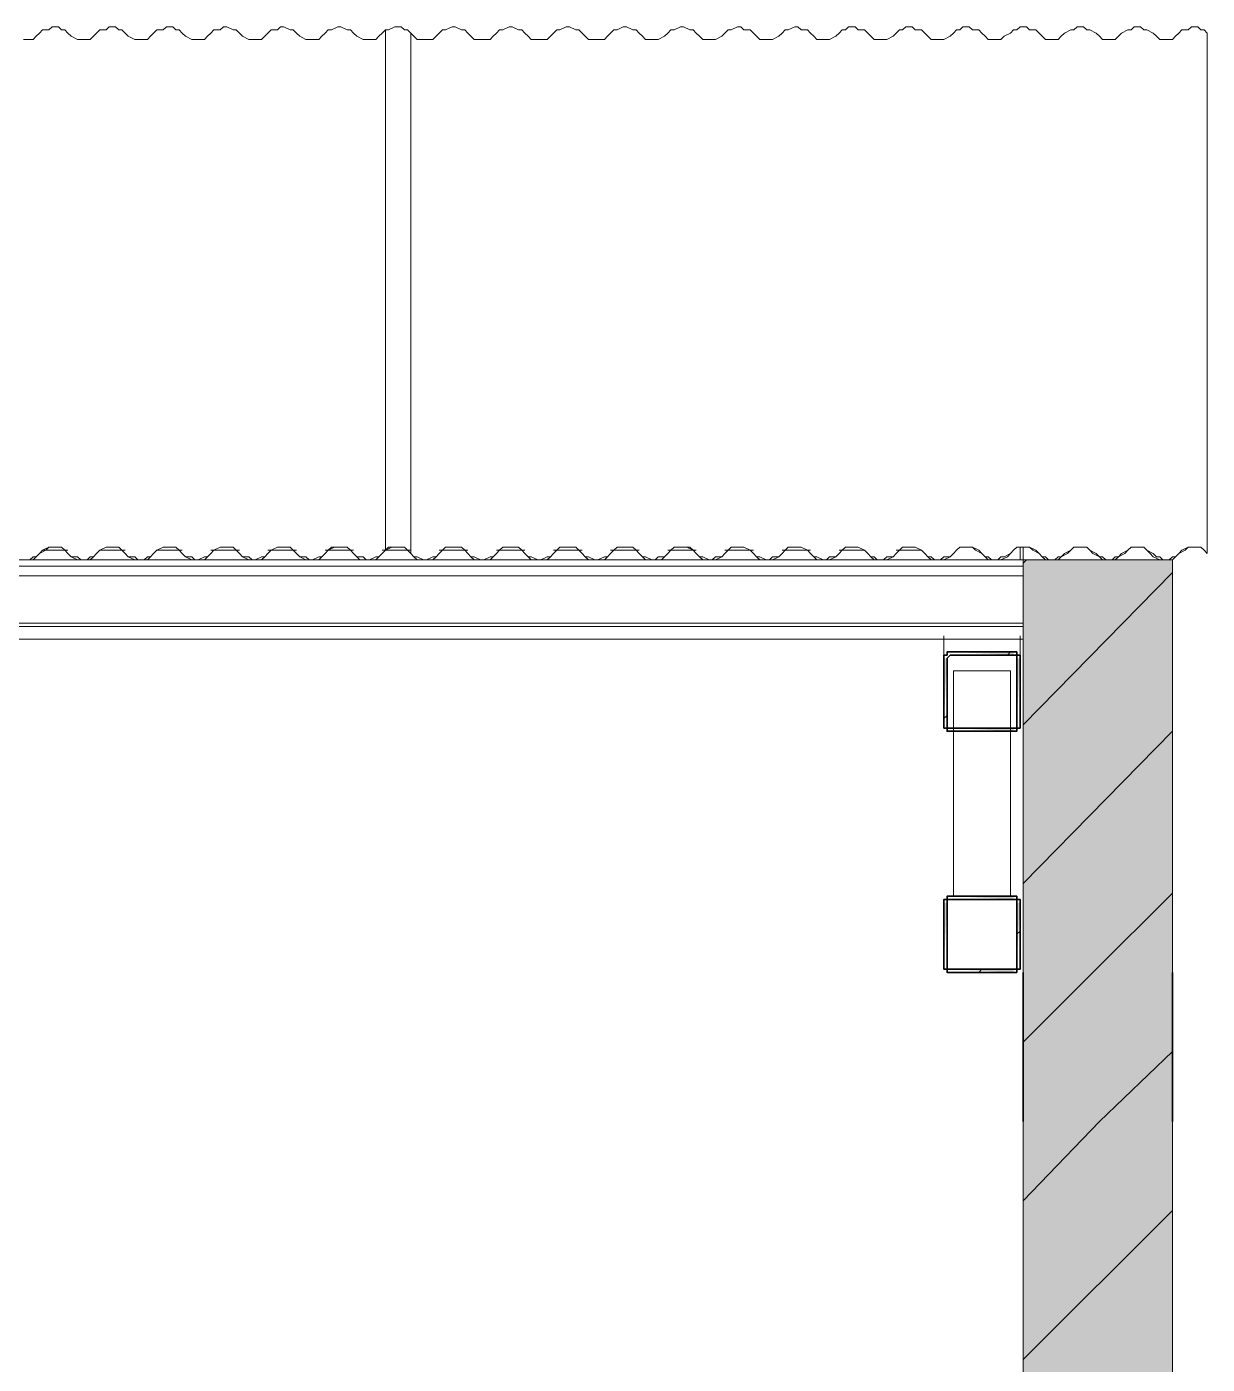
# Model space of a CAD drawing. Extents: x -187 to 52, y -9 to 65.
# Drawn here: x -125.449 to -123.876, y 41.716 to 43.499 of the extents above; entities that cross this region are included whole.
import ezdxf

# ---------------------------------------------------------------- set-up
doc = ezdxf.new("R2010")
doc.units = 0
doc.header["$MEASUREMENT"] = 0
doc.layers.add('PDF4_Geometría', color=7, linetype='Continuous')
doc.layers.add('PDF4_Rellenos sólidos', color=7, linetype='Continuous', true_color=0xffffff)

msp = doc.modelspace()

# ---------------------------------------------------------------- hatches: boundary and pattern name
at = {"layer": 'PDF4_Rellenos sólidos', "transparency": 33554559}
for points in [[(-124.1213, 42.7885), (-124.1213, 42.2387), (-123.9225, 42.2387), (-123.9225, 42.7885)], [(-124.1213, 42.2387), (-124.1213, 42.0399), (-123.9225, 42.0399), (-123.9225, 42.2387)]]:
    msp.add_hatch(color=256, dxfattribs=at).paths.add_polyline_path(points)
h = msp.add_hatch(color=256, dxfattribs=at)
h.paths.add_polyline_path([(-124.134, 42.6616), (-124.134, 42.6658), (-124.2186, 42.6658)])
h.paths.add_polyline_path([(-124.1255, 42.6574), (-124.1298, 42.6574), (-124.1298, 42.5686)])
h.paths.add_polyline_path([(-124.2228, 42.6574), (-124.227, 42.6574), (-124.227, 42.5686)])
h.paths.add_polyline_path([(-124.134, 42.5601), (-124.134, 42.5643), (-124.2186, 42.5643)])
h = msp.add_hatch(color=256, dxfattribs=at)
h.paths.add_polyline_path([(-124.134, 42.336), (-124.134, 42.3402), (-124.2186, 42.3402)])
h.paths.add_polyline_path([(-124.1255, 42.3317), (-124.1298, 42.3317), (-124.1298, 42.2471)])
h.paths.add_polyline_path([(-124.2228, 42.3317), (-124.227, 42.3317), (-124.227, 42.2471)])
h.paths.add_polyline_path([(-124.134, 42.2387), (-124.134, 42.2429), (-124.2186, 42.2429)])
h = msp.add_hatch(color=256, dxfattribs=at)
h.paths.add_polyline_path([(-124.1213, 41.6382), (-123.9225, 41.6382), (-123.9225, 42.0399), (-124.1213, 42.0399)])
h.paths.add_polyline_path([(-123.9225, 38.6947), (-124.1213, 38.6947), (-124.1213, 38.4452), (-123.9225, 38.4452)])

# ---------------------------------------------------------------- linework, layer by layer
at = {"layer": 'PDF4_Geometría', "lineweight": 9}
for points in [[(-125.4535, 43.482), (-125.445, 43.482), (-125.4408, 43.482), (-125.4365, 43.4863), (-125.4323, 43.4905), (-125.4281, 43.4947), (-125.4196, 43.4947), (-125.4154, 43.4989), (-125.4069, 43.4989), (-125.4027, 43.4947), (-125.3985, 43.4947), (-125.3943, 43.4905), (-125.39, 43.4863), (-125.3816, 43.482), (-125.3773, 43.482), (-125.3689, 43.482), (-125.3646, 43.482), (-125.3604, 43.4863), (-125.3562, 43.4905), (-125.352, 43.4947), (-125.3435, 43.4947), (-125.3393, 43.4989), (-125.3308, 43.4989), (-125.3266, 43.4947), (-125.3224, 43.4947), (-125.3181, 43.4905), (-125.3139, 43.4863), (-125.3054, 43.482), (-125.3012, 43.482), (-125.2928, 43.482), (-125.2885, 43.482), (-125.2843, 43.4863), (-125.2801, 43.4905), (-125.2758, 43.4947), (-125.2674, 43.4947), (-125.2632, 43.4989), (-125.2547, 43.4989), (-125.2505, 43.4947), (-125.2462, 43.4947), (-125.242, 43.4905), (-125.2378, 43.4863), (-125.2293, 43.482), (-125.2251, 43.482), (-125.2209, 43.482), (-125.2124, 43.482), (-125.2082, 43.4863), (-125.2039, 43.4905), (-125.1997, 43.4947), (-125.1913, 43.4947), (-125.187, 43.4989), (-125.1828, 43.4989), (-125.1743, 43.4947), (-125.1701, 43.4947), (-125.1659, 43.4905), (-125.1617, 43.4863), (-125.1532, 43.482), (-125.149, 43.482), (-125.1447, 43.482), (-125.1363, 43.482), (-125.132, 43.4863), (-125.1278, 43.4905), (-125.1236, 43.4947), (-125.1151, 43.4947), (-125.1109, 43.4989), (-125.1067, 43.4989), (-125.0982, 43.4947), (-125.094, 43.4947), (-125.0898, 43.4905), (-125.0855, 43.4863), (-125.0771, 43.482), (-125.0728, 43.482), (-125.0686, 43.482), (-125.0602, 43.482), (-125.0559, 43.4863), (-125.0517, 43.4905), (-125.0475, 43.4947), (-125.0432, 43.4947), (-125.0348, 43.4989), (-125.0306, 43.4989), (-125.0221, 43.4947), (-125.0179, 43.4947), (-125.0136, 43.4905), (-125.0094, 43.4863), (-125.0009, 43.482), (-124.9967, 43.482), (-124.9925, 43.482), (-124.984, 43.482), (-124.9798, 43.4863), (-124.9756, 43.4905), (-124.9713, 43.4947)], [(-124.9713, 42.8012), (-124.9713, 43.4947), (-124.9671, 43.4947), (-124.9587, 43.4989), (-124.9544, 43.4989), (-124.9502, 43.4989), (-124.946, 43.4947), (-124.9417, 43.4947), (-124.9375, 43.4905), (-124.9333, 43.4863), (-124.9291, 43.482), (-124.9206, 43.482), (-124.9164, 43.482), (-124.9079, 43.482), (-124.9037, 43.4863), (-124.8994, 43.4905), (-124.8952, 43.4947), (-124.891, 43.4947), (-124.8825, 43.4989), (-124.8783, 43.4989), (-124.8698, 43.4947), (-124.8656, 43.4947), (-124.8614, 43.4905), (-124.8572, 43.4863), (-124.8529, 43.482), (-124.8445, 43.482), (-124.8402, 43.482), (-124.8318, 43.482), (-124.8276, 43.4863), (-124.8233, 43.4905), (-124.8191, 43.4947), (-124.8149, 43.4947), (-124.8064, 43.4989), (-124.8022, 43.4989), (-124.7937, 43.4947), (-124.7895, 43.4947), (-124.7853, 43.4905), (-124.781, 43.4863), (-124.7768, 43.482), (-124.7683, 43.482), (-124.7641, 43.482), (-124.7557, 43.482), (-124.7514, 43.4863), (-124.7472, 43.4905), (-124.743, 43.4947), (-124.7387, 43.4947), (-124.7303, 43.4989), (-124.7261, 43.4989), (-124.7176, 43.4947), (-124.7134, 43.4947), (-124.7091, 43.4905), (-124.7049, 43.4863), (-124.7007, 43.482), (-124.6922, 43.482), (-124.688, 43.482), (-124.6795, 43.482), (-124.6753, 43.4863), (-124.6711, 43.4905), (-124.6669, 43.4947), (-124.6626, 43.4947), (-124.6542, 43.4989), (-124.6499, 43.4989), (-124.6415, 43.4947), (-124.6372, 43.4947), (-124.633, 43.4905), (-124.6288, 43.4863), (-124.6246, 43.482), (-124.6161, 43.482), (-124.6119, 43.482), (-124.6076, 43.482), (-124.5992, 43.4863), (-124.595, 43.4905), (-124.5907, 43.4947), (-124.5865, 43.4947), (-124.578, 43.4989), (-124.5738, 43.4989), (-124.5654, 43.4947), (-124.5611, 43.4947), (-124.5569, 43.4905), (-124.5527, 43.4863), (-124.5484, 43.482), (-124.54, 43.482), (-124.5357, 43.482), (-124.5315, 43.482), (-124.5231, 43.4863), (-124.5188, 43.4905), (-124.5146, 43.4947), (-124.5104, 43.4947), (-124.5019, 43.4989), (-124.4977, 43.4989), (-124.4935, 43.4947), (-124.485, 43.4947), (-124.4808, 43.4905), (-124.4765, 43.4863), (-124.4723, 43.482), (-124.4639, 43.482), (-124.4596, 43.482), (-124.4554, 43.482), (-124.4469, 43.4863), (-124.4427, 43.4905), (-124.4385, 43.4947), (-124.4343, 43.4947), (-124.4258, 43.4989), (-124.4216, 43.4989), (-124.4173, 43.4947), (-124.4089, 43.4947), (-124.4046, 43.4905), (-124.4004, 43.4863), (-124.3962, 43.482), (-124.3877, 43.482), (-124.3835, 43.482), (-124.3793, 43.482), (-124.3708, 43.4863), (-124.3666, 43.4905), (-124.3624, 43.4947), (-124.3581, 43.4947), (-124.3539, 43.4989), (-124.3454, 43.4989), (-124.3412, 43.4947), (-124.3328, 43.4947), (-124.3285, 43.4905), (-124.3243, 43.4863), (-124.3201, 43.482), (-124.3158, 43.482), (-124.3074, 43.482), (-124.3031, 43.482), (-124.2947, 43.4863), (-124.2905, 43.4905), (-124.2862, 43.4947), (-124.282, 43.4947), (-124.2778, 43.4989), (-124.2693, 43.4989), (-124.2651, 43.4947), (-124.2566, 43.4947), (-124.2524, 43.4905), (-124.2482, 43.4863), (-124.2439, 43.482), (-124.2397, 43.482), (-124.2313, 43.482), (-124.227, 43.482), (-124.2186, 43.4863), (-124.2143, 43.4905), (-124.2101, 43.4947), (-124.2059, 43.4947), (-124.2017, 43.4989), (-124.1932, 43.4989), (-124.189, 43.4947), (-124.1805, 43.4947), (-124.1763, 43.4905), (-124.172, 43.4863), (-124.1678, 43.482), (-124.1636, 43.482), (-124.1551, 43.482), (-124.1509, 43.482), (-124.1467, 43.4863), (-124.1382, 43.4905), (-124.134, 43.4947), (-124.1298, 43.4947), (-124.1255, 43.4989), (-124.1171, 43.4989), (-124.1128, 43.4947), (-124.1044, 43.4947), (-124.1002, 43.4905), (-124.0959, 43.4863), (-124.0917, 43.482), (-124.0875, 43.482), (-124.079, 43.482), (-124.0748, 43.482), (-124.0705, 43.4863), (-124.0663, 43.4905), (-124.0579, 43.4947), (-124.0536, 43.4947), (-124.0494, 43.4989), (-124.0409, 43.4989), (-124.0367, 43.4947), (-124.0325, 43.4947), (-124.024, 43.4905), (-124.0198, 43.4863), (-124.0156, 43.482), (-124.0113, 43.482), (-124.0029, 43.482), (-123.9987, 43.482), (-123.9944, 43.4863), (-123.9902, 43.4905), (-123.9817, 43.4947), (-123.9775, 43.4947), (-123.9733, 43.4989), (-123.9648, 43.4989), (-123.9606, 43.4947), (-123.9564, 43.4947), (-123.9479, 43.4905), (-123.9437, 43.4863), (-123.9394, 43.482), (-123.9352, 43.482), (-123.9268, 43.482), (-123.9225, 43.482), (-123.9183, 43.4863), (-123.9141, 43.4905), (-123.9098, 43.4947), (-123.9014, 43.4947), (-123.8972, 43.4989), (-123.8887, 43.4989), (-123.8845, 43.4947), (-123.8802, 43.4947), (-123.876, 43.4905), (-123.876, 42.7969)], [(-124.9375, 42.7969), (-124.9375, 43.4905)], [(-125.4281, 42.8012), (-125.3943, 42.8012)], [(-125.352, 42.8012), (-125.3181, 42.8012)], [(-125.2758, 42.8012), (-125.242, 42.8012)], [(-125.2039, 42.8012), (-125.1659, 42.8012)], [(-125.1278, 42.8012), (-125.0898, 42.8012)], [(-125.0517, 42.8012), (-125.0136, 42.8012)], [(-124.9756, 42.8012), (-124.9375, 42.8012)], [(-124.8994, 42.8012), (-124.8614, 42.8012)], [(-124.8233, 42.8012), (-124.7853, 42.8012)], [(-124.7472, 42.8012), (-124.7091, 42.8012)], [(-124.6711, 42.8012), (-124.633, 42.8012)], [(-124.595, 42.8012), (-124.5569, 42.8012)], [(-124.5188, 42.8012), (-124.4808, 42.8012)], [(-124.4427, 42.8012), (-124.4046, 42.8012)], [(-124.3666, 42.8012), (-124.3328, 42.8012)], [(-124.2905, 42.8012), (-124.2566, 42.8012)], [(-124.1255, 42.7885), (-124.1255, 42.8054)], [(-124.1213, 42.7715), (-124.1213, 42.7758), (-124.1213, 42.78), (-124.1213, 42.7885), (-124.1213, 42.8054)], [(-124.1213, 42.7885), (-132.1523, 42.7885), (-132.1523, 42.78), (-132.1523, 42.7758), (-132.1523, 42.7715), (-132.1523, 42.7673), (-124.1213, 42.7673), (-124.1213, 42.7039), (-124.1213, 42.6997), (-132.1523, 42.6997)], [(-125.445, 42.7885), (-125.3773, 42.7885)], [(-125.3689, 42.7885), (-125.3054, 42.7885)], [(-125.2928, 42.7885), (-125.2293, 42.7885)], [(-125.2166, 42.7885), (-125.1532, 42.7885)], [(-125.1405, 42.7885), (-125.0771, 42.7885)], [(-125.0644, 42.7885), (-125.0009, 42.7885)], [(-124.9883, 42.7885), (-124.9248, 42.7885)], [(-124.9121, 42.7885), (-124.8487, 42.7885)], [(-124.836, 42.7885), (-124.7726, 42.7885)], [(-124.7599, 42.7885), (-124.6965, 42.7885)], [(-124.6838, 42.7885), (-124.6203, 42.7885)], [(-124.6076, 42.7885), (-124.5442, 42.7885)], [(-124.5315, 42.7885), (-124.4681, 42.7885)], [(-124.4554, 42.7885), (-124.392, 42.7885)], [(-124.3793, 42.7885), (-124.3158, 42.7885)], [(-124.3031, 42.7885), (-124.2397, 42.7885)], [(-124.1213, 42.7842), (-124.1171, 42.7885)], [(-132.1523, 42.78), (-124.1213, 42.78)], [(-124.1213, 42.5686), (-123.9225, 42.7715)], [(-124.1213, 42.7039), (-132.1523, 42.7039), (-132.1523, 42.7081), (-132.1523, 42.7123), (-132.1523, 42.7166)], [(-124.1213, 42.6954), (-124.1213, 42.6912), (-124.1213, 42.687), (-124.1213, 42.6827), (-124.134, 42.6827), (-124.2186, 42.6827), (-126.5742, 42.6827), (-126.6587, 42.6827)], [(-124.227, 42.687), (-124.227, 42.6574)], [(-124.1255, 42.6574), (-124.1255, 42.687)], [(-124.1424, 42.6616), (-124.1382, 42.6658)], [(-124.1382, 42.3402), (-124.1382, 42.6404), (-124.1424, 42.6404), (-124.2101, 42.6404), (-124.2143, 42.6404), (-124.2143, 42.3402)], [(-124.2101, 42.6404), (-124.2143, 42.6404)], [(-124.1424, 42.6404), (-124.1382, 42.6404)], [(-124.2143, 42.5855), (-124.2143, 42.5897)], [(-124.227, 42.577), (-124.2228, 42.5812)], [(-124.1213, 42.3571), (-123.9225, 42.5601)], [(-124.1424, 42.3402), (-124.2101, 42.3402)], [(-124.1213, 42.1456), (-124.0283, 42.2387), (-123.9225, 42.3444)], [(-124.1298, 42.2894), (-124.1255, 42.2937)], [(-124.1213, 42.2387), (-124.1213, 42.0399), (-124.1213, 35.4975), (-124.282, 35.4975), (-124.282, 37.5063), (-125.2843, 37.5063), (-125.2843, 35.4975), (-126.6714, 35.4975), (-126.8702, 35.4975), (-127.6653, 35.4975)], [(-124.1805, 42.2387), (-124.1763, 42.2429)], [(-124.1213, 41.9342), (-124.0198, 42.0399), (-123.9225, 42.133)], [(-124.1213, 41.7227), (-123.9225, 41.9215)]]:
    msp.add_lwpolyline(points, dxfattribs=at)
at = {"layer": 'PDF4_Geometría', "lineweight": 18}
for points in [[(-125.4535, 42.7885), (-125.445, 42.7885), (-125.4408, 42.7927), (-125.4365, 42.7927), (-125.4323, 42.7969), (-125.4281, 42.8012), (-125.4196, 42.8054), (-125.4154, 42.8054), (-125.4069, 42.8054), (-125.4027, 42.8054), (-125.3985, 42.8012), (-125.3943, 42.7969), (-125.39, 42.7927), (-125.3816, 42.7927), (-125.3773, 42.7885), (-125.3689, 42.7885), (-125.3646, 42.7927), (-125.3604, 42.7927), (-125.3562, 42.7969), (-125.352, 42.8012), (-125.3435, 42.8054), (-125.3393, 42.8054), (-125.3308, 42.8054), (-125.3266, 42.8054), (-125.3224, 42.8012), (-125.3181, 42.7969), (-125.3139, 42.7927), (-125.3054, 42.7927), (-125.3012, 42.7885), (-125.2928, 42.7885), (-125.2885, 42.7927), (-125.2843, 42.7927), (-125.2801, 42.7969), (-125.2758, 42.8012), (-125.2674, 42.8054), (-125.2632, 42.8054), (-125.2547, 42.8054), (-125.2505, 42.8054), (-125.2462, 42.8012), (-125.242, 42.7969), (-125.2378, 42.7927), (-125.2293, 42.7927), (-125.2251, 42.7885), (-125.2209, 42.7885), (-125.2124, 42.7927), (-125.2082, 42.7927), (-125.2039, 42.7969), (-125.1997, 42.8012), (-125.1913, 42.8054), (-125.187, 42.8054), (-125.1828, 42.8054), (-125.1743, 42.8054), (-125.1701, 42.8012), (-125.1659, 42.7969), (-125.1701, 42.8012), (-125.1743, 42.8054), (-125.1828, 42.8054), (-125.187, 42.8054), (-125.1913, 42.8054), (-125.1997, 42.8012), (-125.2039, 42.7969), (-125.2082, 42.7927), (-125.2124, 42.7885), (-125.2209, 42.7885), (-125.2251, 42.7885), (-125.2293, 42.7885), (-125.2378, 42.7927), (-125.242, 42.7969), (-125.2462, 42.8012), (-125.2505, 42.8054), (-125.2547, 42.8054), (-125.2632, 42.8054), (-125.2674, 42.8054), (-125.2758, 42.8012), (-125.2801, 42.7969), (-125.2843, 42.7927), (-125.2885, 42.7885), (-125.2928, 42.7885), (-125.3012, 42.7885), (-125.3054, 42.7885), (-125.3139, 42.7927), (-125.3181, 42.7969), (-125.3224, 42.8012), (-125.3266, 42.8054), (-125.3308, 42.8054), (-125.3393, 42.8054), (-125.3435, 42.8054), (-125.352, 42.8012), (-125.3562, 42.7969), (-125.3604, 42.7927), (-125.3646, 42.7885), (-125.3689, 42.7885), (-125.3773, 42.7885), (-125.3816, 42.7885), (-125.39, 42.7927), (-125.3943, 42.7969), (-125.3985, 42.8012), (-125.4027, 42.8054), (-125.4069, 42.8054), (-125.4154, 42.8054), (-125.4196, 42.8054), (-125.4239, 42.8012), (-125.4323, 42.7969), (-125.4365, 42.7927), (-125.4408, 42.7885), (-125.445, 42.7885), (-125.4535, 42.7885)], [(-124.9629, 42.8054), (-124.9587, 42.8054), (-124.9544, 42.8054), (-124.946, 42.8054), (-124.9417, 42.8012), (-124.9375, 42.7969), (-124.9417, 42.8012), (-124.946, 42.8054), (-124.9544, 42.8054), (-124.9587, 42.8054), (-124.9629, 42.8054), (-124.9713, 42.8012), (-124.9629, 42.8054), (-124.9587, 42.8054), (-124.9544, 42.8054), (-124.946, 42.8054), (-124.9417, 42.8012), (-124.9375, 42.7969), (-124.9417, 42.8012), (-124.946, 42.8054), (-124.9544, 42.8054), (-124.9587, 42.8054), (-124.9671, 42.8054), (-124.9713, 42.8012), (-124.9756, 42.7969), (-124.9798, 42.7927), (-124.984, 42.7927), (-124.9925, 42.7885), (-124.9967, 42.7885), (-125.0009, 42.7927), (-125.0094, 42.7927), (-125.0136, 42.7969), (-125.0094, 42.7927), (-125.0052, 42.7885), (-124.9967, 42.7885), (-124.9925, 42.7885), (-124.984, 42.7885), (-124.9798, 42.7927), (-124.9756, 42.7969), (-124.9713, 42.8012), (-124.9671, 42.8054)]]:
    msp.add_lwpolyline(points, dxfattribs=at)
for points in [[(-125.0898, 42.7969), (-125.094, 42.8012), (-125.0982, 42.8054), (-125.1067, 42.8054), (-125.1109, 42.8054), (-125.1151, 42.8054), (-125.1236, 42.8012), (-125.1278, 42.7969), (-125.132, 42.7927), (-125.1363, 42.7885), (-125.1447, 42.7885), (-125.149, 42.7885), (-125.1532, 42.7885), (-125.1617, 42.7927), (-125.1659, 42.7969), (-125.1617, 42.7927), (-125.1532, 42.7927), (-125.149, 42.7885), (-125.1447, 42.7885), (-125.1363, 42.7927), (-125.132, 42.7927), (-125.1278, 42.7969), (-125.1236, 42.8012), (-125.1151, 42.8054), (-125.1109, 42.8054), (-125.1067, 42.8054), (-125.0982, 42.8054), (-125.094, 42.8012), (-125.0898, 42.7969), (-125.0855, 42.7927), (-125.0771, 42.7885), (-125.0728, 42.7885), (-125.0686, 42.7885), (-125.0602, 42.7885), (-125.0559, 42.7927), (-125.0517, 42.7969), (-125.0559, 42.7927), (-125.0602, 42.7927), (-125.0686, 42.7885), (-125.0728, 42.7885), (-125.0771, 42.7927), (-125.0855, 42.7927)], [(-125.0136, 42.7969), (-125.0179, 42.8012), (-125.0221, 42.8054), (-125.0306, 42.8054), (-125.0348, 42.8054), (-125.0432, 42.8054), (-125.0475, 42.8012), (-125.0517, 42.7969), (-125.0475, 42.8012), (-125.039, 42.8054), (-125.0348, 42.8054), (-125.0306, 42.8054), (-125.0221, 42.8054), (-125.0179, 42.8012)], [(-124.8614, 42.7969), (-124.8656, 42.8012), (-124.8698, 42.8054), (-124.8783, 42.8054), (-124.8825, 42.8054), (-124.891, 42.8054), (-124.8952, 42.8012), (-124.8994, 42.7969), (-124.9037, 42.7927), (-124.9079, 42.7927), (-124.9164, 42.7885), (-124.9206, 42.7885), (-124.9291, 42.7927), (-124.9333, 42.7927), (-124.9375, 42.7969), (-124.9333, 42.7927), (-124.9291, 42.7885), (-124.9206, 42.7885), (-124.9164, 42.7885), (-124.9079, 42.7885), (-124.9037, 42.7927), (-124.8994, 42.7969), (-124.8952, 42.8012), (-124.891, 42.8054), (-124.8825, 42.8054), (-124.8783, 42.8054), (-124.8698, 42.8054), (-124.8656, 42.8012), (-124.8614, 42.7969), (-124.8572, 42.7927), (-124.8529, 42.7927), (-124.8445, 42.7885), (-124.8402, 42.7885), (-124.8318, 42.7927), (-124.8276, 42.7927), (-124.8233, 42.7969), (-124.8191, 42.8012), (-124.8149, 42.8054), (-124.8064, 42.8054), (-124.8022, 42.8054), (-124.7937, 42.8054), (-124.7895, 42.8012), (-124.7853, 42.7969), (-124.781, 42.7927), (-124.7768, 42.7885), (-124.7683, 42.7885), (-124.7641, 42.7885), (-124.7557, 42.7885), (-124.7514, 42.7927), (-124.7472, 42.7969), (-124.7514, 42.7927), (-124.7557, 42.7927), (-124.7641, 42.7885), (-124.7683, 42.7885), (-124.7768, 42.7927), (-124.781, 42.7927), (-124.7853, 42.7969), (-124.7895, 42.8012), (-124.7937, 42.8054), (-124.8022, 42.8054), (-124.8064, 42.8054), (-124.8149, 42.8054), (-124.8191, 42.8012), (-124.8233, 42.7969), (-124.8276, 42.7927), (-124.8318, 42.7885), (-124.8402, 42.7885), (-124.8445, 42.7885), (-124.8529, 42.7885), (-124.8572, 42.7927)], [(-124.7472, 42.7969), (-124.743, 42.8012), (-124.7387, 42.8054), (-124.7303, 42.8054), (-124.7261, 42.8054), (-124.7176, 42.8054), (-124.7134, 42.8012), (-124.7091, 42.7969), (-124.7049, 42.7927), (-124.7007, 42.7885), (-124.6922, 42.7885), (-124.688, 42.7885), (-124.6795, 42.7885), (-124.6753, 42.7927), (-124.6711, 42.7969), (-124.6669, 42.8012), (-124.6626, 42.8054), (-124.6542, 42.8054), (-124.6499, 42.8054), (-124.6415, 42.8054), (-124.6372, 42.8012), (-124.633, 42.7969), (-124.6288, 42.7927), (-124.6246, 42.7885), (-124.6161, 42.7885), (-124.6119, 42.7885), (-124.6034, 42.7885), (-124.5992, 42.7927), (-124.595, 42.7969), (-124.5907, 42.8012), (-124.5865, 42.8054), (-124.578, 42.8054), (-124.5738, 42.8054), (-124.5696, 42.8054), (-124.5611, 42.8012), (-124.5569, 42.7969), (-124.5527, 42.7927), (-124.5484, 42.7885), (-124.54, 42.7885), (-124.5357, 42.7885), (-124.5315, 42.7885), (-124.5231, 42.7927), (-124.5188, 42.7969), (-124.5146, 42.8012), (-124.5104, 42.8054), (-124.5019, 42.8054), (-124.4977, 42.8054), (-124.4935, 42.8054), (-124.485, 42.8012), (-124.4808, 42.7969), (-124.4765, 42.7927), (-124.4723, 42.7927), (-124.4639, 42.7885), (-124.4596, 42.7885), (-124.4554, 42.7927), (-124.4469, 42.7927), (-124.4427, 42.7969), (-124.4385, 42.8012), (-124.4343, 42.8054), (-124.4258, 42.8054), (-124.4216, 42.8054), (-124.4173, 42.8054), (-124.4089, 42.8012), (-124.4046, 42.7969), (-124.4004, 42.7927), (-124.3962, 42.7927), (-124.3877, 42.7885), (-124.3835, 42.7885), (-124.3793, 42.7927), (-124.3708, 42.7927), (-124.3666, 42.7969), (-124.3624, 42.8012), (-124.3581, 42.8054), (-124.3539, 42.8054), (-124.3454, 42.8054), (-124.3412, 42.8054), (-124.3328, 42.8012), (-124.3285, 42.7969), (-124.3243, 42.7927), (-124.3201, 42.7927), (-124.3158, 42.7885), (-124.3074, 42.7885), (-124.3031, 42.7927), (-124.2947, 42.7927), (-124.2905, 42.7969), (-124.2862, 42.8012), (-124.282, 42.8054), (-124.2778, 42.8054), (-124.2693, 42.8054), (-124.2651, 42.8054), (-124.2566, 42.8012), (-124.2524, 42.7969), (-124.2482, 42.7927), (-124.2439, 42.7927), (-124.2397, 42.7885), (-124.2313, 42.7885), (-124.227, 42.7927), (-124.2186, 42.7927), (-124.2143, 42.7969), (-124.2101, 42.8012), (-124.2059, 42.8054), (-124.2017, 42.8054), (-124.1932, 42.8054), (-124.189, 42.8054), (-124.1805, 42.8012), (-124.1763, 42.7969), (-124.172, 42.7927), (-124.1678, 42.7927), (-124.1636, 42.7885), (-124.1551, 42.7885), (-124.1509, 42.7927), (-124.1467, 42.7927), (-124.1382, 42.7969), (-124.134, 42.8012), (-124.1298, 42.8054), (-124.1255, 42.8054), (-124.1171, 42.8054), (-124.1128, 42.8054), (-124.1044, 42.8012), (-124.1002, 42.7969), (-124.1086, 42.8012), (-124.1128, 42.8054), (-124.1171, 42.8054), (-124.1255, 42.8054), (-124.1298, 42.8054), (-124.134, 42.8012), (-124.1382, 42.7969), (-124.1424, 42.7927), (-124.1509, 42.7885), (-124.1551, 42.7885), (-124.1636, 42.7885), (-124.1678, 42.7885), (-124.172, 42.7927), (-124.1763, 42.7969), (-124.1847, 42.8012), (-124.189, 42.8054), (-124.1932, 42.8054), (-124.2017, 42.8054), (-124.2059, 42.8054), (-124.2101, 42.8012), (-124.2143, 42.7969), (-124.2186, 42.7927), (-124.227, 42.7885), (-124.2313, 42.7885), (-124.2397, 42.7885), (-124.2439, 42.7885), (-124.2482, 42.7927), (-124.2524, 42.7969), (-124.2566, 42.8012), (-124.2651, 42.8054), (-124.2693, 42.8054), (-124.2778, 42.8054), (-124.282, 42.8054), (-124.2862, 42.8012), (-124.2905, 42.7969), (-124.2947, 42.7927), (-124.3031, 42.7885), (-124.3074, 42.7885), (-124.3158, 42.7885), (-124.3201, 42.7885), (-124.3243, 42.7927), (-124.3285, 42.7969), (-124.3328, 42.8012), (-124.3412, 42.8054), (-124.3454, 42.8054), (-124.3539, 42.8054), (-124.3581, 42.8054), (-124.3624, 42.8012), (-124.3666, 42.7969), (-124.3708, 42.7927), (-124.3793, 42.7885), (-124.3835, 42.7885), (-124.3877, 42.7885), (-124.3962, 42.7885), (-124.4004, 42.7927), (-124.4046, 42.7969), (-124.4089, 42.8012), (-124.4173, 42.8054), (-124.4216, 42.8054), (-124.4258, 42.8054), (-124.4343, 42.8054), (-124.4385, 42.8012), (-124.4427, 42.7969), (-124.4469, 42.7927), (-124.4554, 42.7885), (-124.4596, 42.7885), (-124.4639, 42.7885), (-124.4723, 42.7885), (-124.4765, 42.7927), (-124.4808, 42.7969), (-124.485, 42.8012), (-124.4935, 42.8054), (-124.4977, 42.8054), (-124.5019, 42.8054), (-124.5104, 42.8054), (-124.5146, 42.8012), (-124.5188, 42.7969), (-124.5231, 42.7927), (-124.5315, 42.7927), (-124.5357, 42.7885), (-124.54, 42.7885), (-124.5484, 42.7927), (-124.5527, 42.7927), (-124.5569, 42.7969), (-124.5611, 42.8012), (-124.5654, 42.8054), (-124.5738, 42.8054), (-124.578, 42.8054), (-124.5865, 42.8054), (-124.5907, 42.8012), (-124.595, 42.7969), (-124.5992, 42.7927), (-124.6076, 42.7927), (-124.6119, 42.7885), (-124.6161, 42.7885), (-124.6246, 42.7927), (-124.6288, 42.7927), (-124.633, 42.7969), (-124.6372, 42.8012), (-124.6415, 42.8054), (-124.6499, 42.8054), (-124.6542, 42.8054), (-124.6626, 42.8054), (-124.6669, 42.8012), (-124.6711, 42.7969), (-124.6753, 42.7927), (-124.6795, 42.7927), (-124.688, 42.7885), (-124.6922, 42.7885), (-124.7007, 42.7927), (-124.7049, 42.7927), (-124.7091, 42.7969), (-124.7134, 42.8012), (-124.7176, 42.8054), (-124.7261, 42.8054), (-124.7303, 42.8054), (-124.7387, 42.8054), (-124.743, 42.8012)], [(-124.0621, 42.7969), (-124.0579, 42.8012), (-124.0536, 42.8054), (-124.0494, 42.8054), (-124.0409, 42.8054), (-124.0367, 42.8054), (-124.0325, 42.8012), (-124.0283, 42.7969), (-124.0198, 42.7927), (-124.0156, 42.7885), (-124.0113, 42.7885), (-124.0029, 42.7885), (-123.9987, 42.7885), (-123.9944, 42.7927), (-123.986, 42.7969), (-123.9817, 42.8012), (-123.9775, 42.8054), (-123.9733, 42.8054), (-123.9648, 42.8054), (-123.9606, 42.8054), (-123.9564, 42.8012), (-123.9521, 42.7969), (-123.9479, 42.7927), (-123.9394, 42.7885), (-123.9352, 42.7885), (-123.9268, 42.7885), (-123.9225, 42.7885), (-123.9183, 42.7927), (-123.9141, 42.7969), (-123.9098, 42.8012), (-123.9014, 42.8054), (-123.8972, 42.8054), (-123.8887, 42.8054), (-123.8845, 42.8054), (-123.8802, 42.8012), (-123.876, 42.7969), (-123.8802, 42.8012), (-123.8845, 42.8054), (-123.8887, 42.8054), (-123.8972, 42.8054), (-123.9014, 42.8054), (-123.9056, 42.8012), (-123.9141, 42.7969), (-123.9183, 42.7927), (-123.9225, 42.7927), (-123.9268, 42.7885), (-123.9352, 42.7885), (-123.9394, 42.7927), (-123.9437, 42.7927), (-123.9479, 42.7969), (-123.9564, 42.8012), (-123.9606, 42.8054), (-123.9648, 42.8054), (-123.9733, 42.8054), (-123.9775, 42.8054), (-123.9817, 42.8012), (-123.9902, 42.7969), (-123.9944, 42.7927), (-123.9987, 42.7927), (-124.0029, 42.7885), (-124.0113, 42.7885), (-124.0156, 42.7927), (-124.0198, 42.7927), (-124.024, 42.7969), (-124.0325, 42.8012), (-124.0367, 42.8054), (-124.0409, 42.8054), (-124.0494, 42.8054), (-124.0536, 42.8054), (-124.0579, 42.8012), (-124.0663, 42.7969), (-124.0705, 42.7927), (-124.0748, 42.7927), (-124.079, 42.7885), (-124.0875, 42.7885), (-124.0917, 42.7927), (-124.0959, 42.7927), (-124.1002, 42.7969), (-124.0959, 42.7927), (-124.0917, 42.7885), (-124.0875, 42.7885), (-124.079, 42.7885), (-124.0748, 42.7885), (-124.0705, 42.7927)]]:
    msp.add_lwpolyline(points, close=True, dxfattribs=at)
at = {"layer": 'PDF4_Geometría', "lineweight": 20}
for points in [[(-124.1213, 42.2387), (-124.1213, 42.7885), (-123.9225, 42.7885), (-123.9225, 42.2387)], [(-123.9225, 42.0399), (-123.9225, 41.6382), (-124.1213, 41.6382), (-124.1213, 42.0399)]]:
    msp.add_lwpolyline(points, dxfattribs=at)
at = {"layer": 'PDF4_Geometría', "lineweight": 35}
for points in [[(-124.1255, 42.5686), (-124.1255, 42.6574), (-124.1255, 42.6616), (-124.1298, 42.6616), (-124.1298, 42.6658), (-124.134, 42.6658), (-124.2186, 42.6658), (-124.2228, 42.6658), (-124.2228, 42.6616), (-124.227, 42.6616), (-124.227, 42.6574), (-124.227, 42.5686), (-124.227, 42.5643), (-124.2228, 42.5643), (-124.2228, 42.5601), (-124.2186, 42.5601), (-124.134, 42.5601), (-124.1298, 42.5601), (-124.1298, 42.5643), (-124.1255, 42.5643)], [(-124.2228, 42.6574), (-124.2186, 42.6616), (-124.134, 42.6616), (-124.1298, 42.6616), (-124.1298, 42.6574), (-124.1298, 42.5686), (-124.1298, 42.5643), (-124.134, 42.5643), (-124.2186, 42.5643), (-124.2228, 42.5643), (-124.2228, 42.5686)], [(-124.1255, 42.2471), (-124.1255, 42.3317), (-124.1255, 42.336), (-124.1298, 42.336), (-124.1298, 42.3402), (-124.134, 42.3402), (-124.2186, 42.3402), (-124.2228, 42.3402), (-124.2228, 42.336), (-124.227, 42.336), (-124.227, 42.3317), (-124.227, 42.2471), (-124.227, 42.2429), (-124.2228, 42.2429), (-124.2228, 42.2387), (-124.2186, 42.2387), (-124.134, 42.2387), (-124.1298, 42.2387), (-124.1298, 42.2429), (-124.1255, 42.2429)], [(-124.2228, 42.3317), (-124.2228, 42.336), (-124.2186, 42.336), (-124.134, 42.336), (-124.1298, 42.336), (-124.1298, 42.3317), (-124.1298, 42.2471), (-124.1298, 42.2429), (-124.134, 42.2429), (-124.2186, 42.2429), (-124.2228, 42.2429), (-124.2228, 42.2471)]]:
    msp.add_lwpolyline(points, close=True, dxfattribs=at)
at = {"layer": 'PDF4_Geometría', "lineweight": 9}
for points in [[(-124.2143, 42.6404), (-124.2143, 42.3402)], [(-124.1382, 42.6404), (-124.1382, 42.3402)]]:
    msp.add_lwpolyline(points, close=True, dxfattribs=at)
at = {"layer": 'PDF4_Geometría', "lineweight": 35}
for points in [[(-124.1213, 42.2387), (-124.1213, 42.0399)], [(-123.9225, 42.2387), (-123.9225, 42.0399)]]:
    msp.add_lwpolyline(points, dxfattribs=at)

doc.saveas('drawing.dxf')
